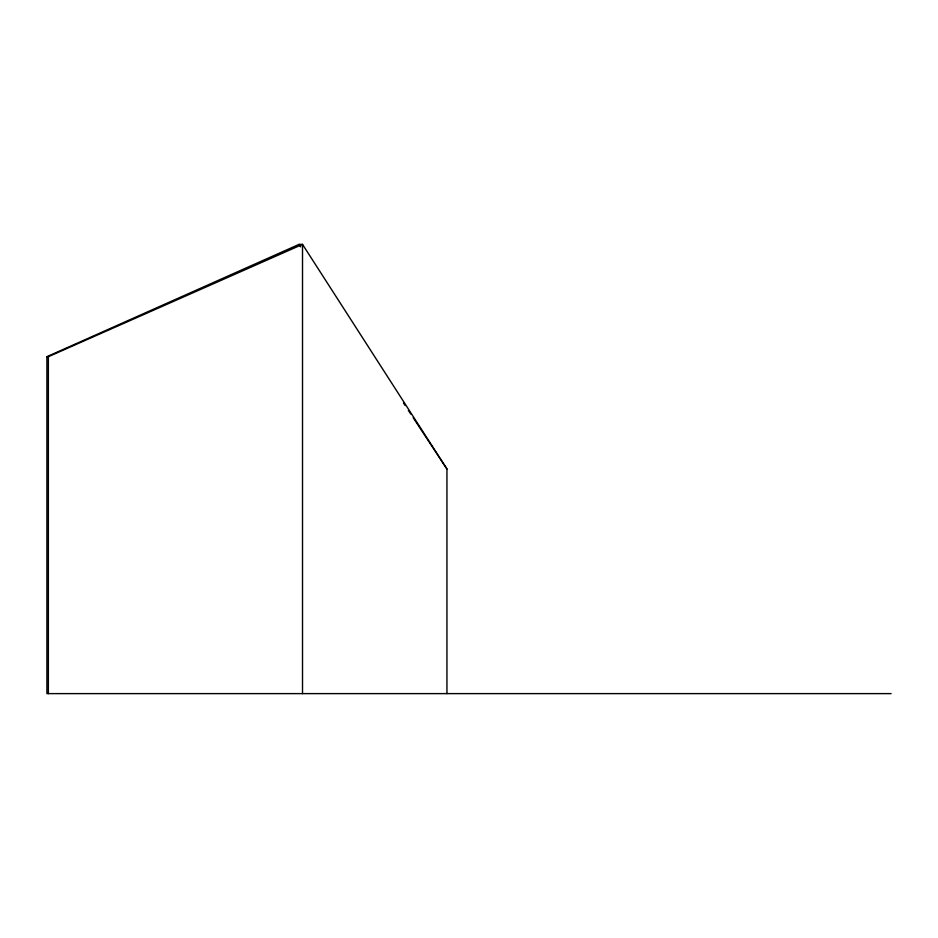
<?xml version="1.0" encoding="UTF-8"?>
<svg xmlns="http://www.w3.org/2000/svg" width="938" height="938" viewBox="0 0 938 938"><rect width="100%" height="100%" fill="white"/><g stroke="black" fill="none" stroke-linecap="round" stroke-linejoin="round"><path stroke-width="1.41" d="M302.517 693.616L302.517 244.384L299.058 244.384L46.9 356.686L46.9 693.616L891.1 693.616M446.945 693.616L446.945 469L302.517 244.384L48.366 356.686L46.9 356.686M299.058 244.384L300.664 246.823M403.539 403.082L405.157 405.521M408.37 410.398L410.774 414.068M413.189 417.727L446.945 469M48.366 356.686L48.366 693.616"/></g></svg>
